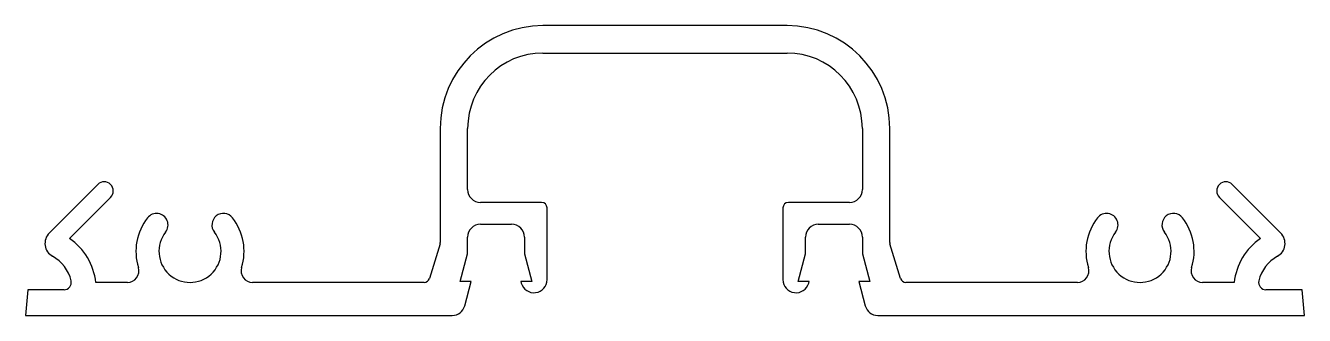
# Model space of a CAD drawing. Extents: x 2.2 to 91.1, y 2.6 to 22.7.
import ezdxf

# ---------------------------------------------------------------- set-up
doc = ezdxf.new("R2010")
doc.units = 0
doc.layers.get('0').update_dxf_attribs({"linetype": 'CONTINUOUS'})

msp = doc.modelspace()

# ---------------------------------------------------------------- linework, layer by layer
for p, q in [((55.155, 22.742), (38.179, 22.742)), ((38.179, 20.837), (55.155, 20.837)), ((31.041, 15.604), (31.041, 7.685)), ((32.946, 11.363), (32.946, 15.604)), ((60.387, 15.604), (60.387, 11.363)), ((62.292, 7.685), (62.292, 15.604)), ((7.23, 11.715), (3.859, 8.344)), ((89.474, 8.344), (86.103, 11.715)), ((5.278, 7.967), (8.128, 10.817)), ((85.205, 10.817), (88.055, 7.967)), ((38.085, 10.474), (33.835, 10.474)), ((38.466, 5.11), (38.466, 10.093)), ((54.867, 10.093), (54.867, 5.11)), ((59.498, 10.474), (55.248, 10.474)), ((33.835, 8.95), (36.007, 8.95)), ((57.326, 8.95), (59.498, 8.95)), ((32.946, 6.893), (32.946, 8.061)), ((36.896, 8.061), (36.896, 6.893)), ((56.437, 6.893), (56.437, 8.061)), ((60.387, 8.061), (60.387, 6.893)), ((31.028, 7.586), (30.286, 5.198)), ((63.047, 5.198), (62.305, 7.586)), ((32.436, 4.99), (32.946, 6.893)), ((36.896, 6.893), (37.406, 4.99)), ((55.927, 4.99), (56.437, 6.893)), ((60.387, 6.893), (60.897, 4.99)), ((9.293, 4.916), (7.102, 4.916)), ((29.918, 4.916), (17.999, 4.916)), ((33.196, 4.99), (32.436, 4.99)), ((32.741, 3.289), (33.196, 4.99)), ((37.406, 4.99), (36.646, 4.99)), ((36.646, 4.99), (36.677, 4.874)), ((56.687, 4.99), (55.927, 4.99)), ((56.656, 4.874), (56.687, 4.99)), ((60.897, 4.99), (60.137, 4.99)), ((60.137, 4.99), (60.593, 3.289)), ((75.335, 4.916), (63.415, 4.916)), ((86.231, 4.916), (84.04, 4.916)), ((2.371, 4.408), (2.215, 2.63)), ((4.888, 4.408), (2.371, 4.408)), ((90.962, 4.408), (88.445, 4.408)), ((91.118, 2.63), (90.962, 4.408)), ((2.215, 2.63), (31.882, 2.63)), ((61.452, 2.63), (91.118, 2.63))]:
    msp.add_line(p, q)
for centre, radius, start, end in [((38.179, 15.604), 7.137, 90, 180), ((55.155, 15.604), 7.137, 0, 90), ((38.179, 15.604), 5.232, 90, 180), ((55.155, 15.604), 5.232, 0, 90), ((7.679, 11.266), 0.635, 315, 135), ((85.654, 11.266), 0.635, 45, 225), ((33.835, 11.363), 0.889, 180, 270), ((59.498, 11.363), 0.889, 270, 0), ((38.085, 10.093), 0.381, 0, 90), ((55.248, 10.093), 0.381, 90, 180), ((13.646, 7.075), 3.76, 141.79238, 197.3391), ((11.32, 8.905), 0.8, 321.79238, 141.79238), ((15.971, 8.905), 0.801, 38.20762, 218.20762), ((13.646, 7.075), 3.76, 342.6609, 38.20762), ((33.835, 8.061), 0.889, 90, 180), ((36.007, 8.061), 0.889, 360, 90), ((57.326, 8.061), 0.889, 90, 180), ((59.498, 8.061), 0.889, 360, 90), ((79.688, 7.075), 3.76, 141.79238, 197.3391), ((77.362, 8.905), 0.801, 321.79238, 141.79238), ((82.013, 8.905), 0.801, 38.20762, 218.20762), ((79.688, 7.075), 3.76, 342.6609, 38.20762), ((4.578, 7.626), 1.016, 135, 241.14211), ((13.646, 7.075), 2.159, 141.79238, 38.20762), ((79.688, 7.075), 2.159, 141.79238, 38.20762), ((88.756, 7.626), 1.016, 298.85789, 45), ((2.812, 4.422), 4.318, 6.56243, 55.17622), ((30.66, 7.685), 0.381, 345, 0), ((62.673, 7.685), 0.381, 180, 195), ((90.521, 4.422), 4.318, 124.82378, 173.43757), ((2.812, 4.422), 2.642, 13.37318, 61.14211), ((90.521, 4.422), 2.642, 118.85789, 166.62682), ((9.293, 5.716), 0.8, 270, 17.3391), ((17.999, 5.716), 0.8, 162.6609, 270), ((75.335, 5.716), 0.8, 270, 17.3391), ((84.04, 5.716), 0.8, 162.6609, 270), ((4.888, 4.916), 0.508, 270, 13.37318), ((29.918, 5.297), 0.381, 270, 345), ((37.556, 5.11), 0.91, 195, 360), ((55.777, 5.11), 0.91, 180, 345), ((63.415, 5.297), 0.381, 195, 270), ((88.445, 4.916), 0.508, 166.62682, 270), ((31.882, 3.519), 0.889, 270, 345), ((61.452, 3.519), 0.889, 195, 270)]:
    msp.add_arc(centre, radius, start, end)

doc.saveas('drawing.dxf')
